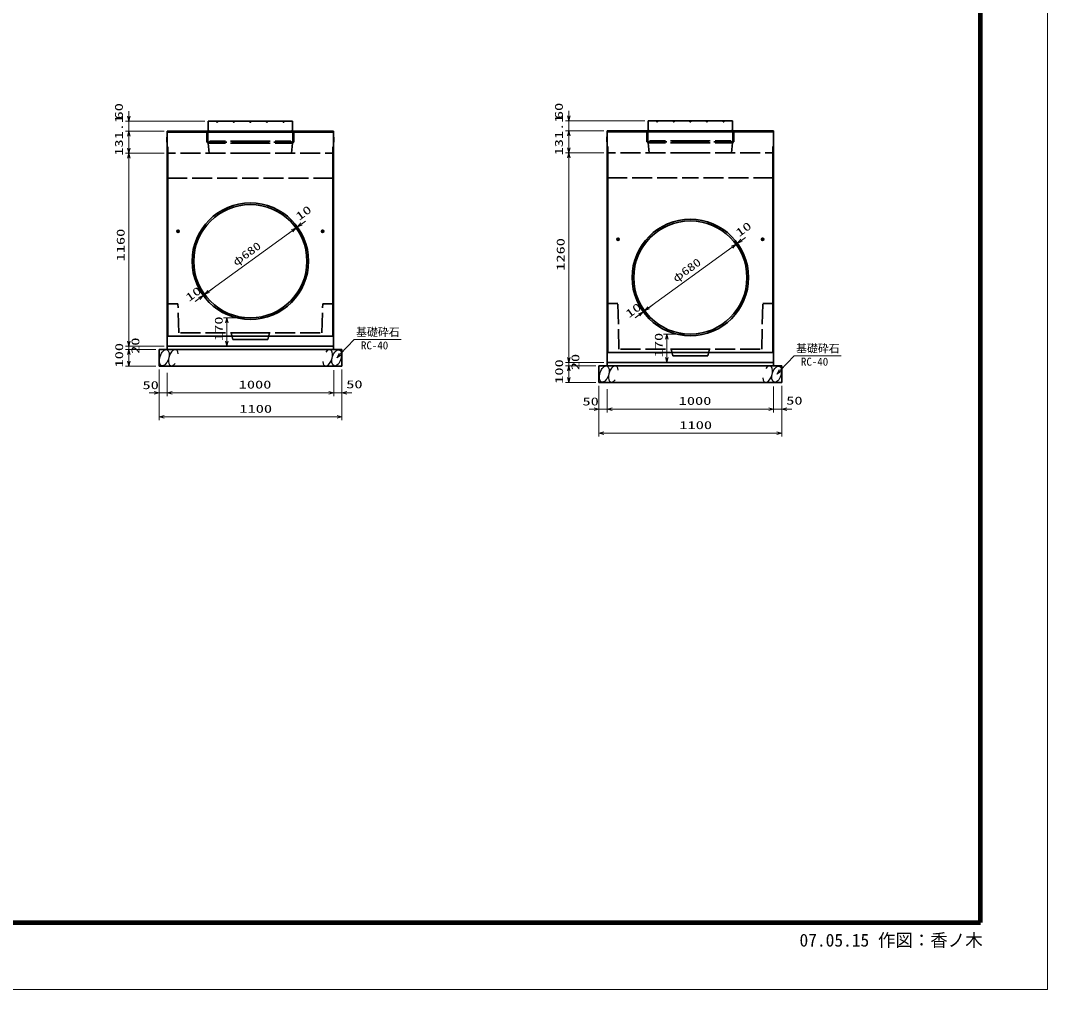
# Model space of a CAD drawing. Units: millimetres on the paper. Extents: x 0 to 841, y 0 to 594.
# Drawn here: x 532.3 to 841, y 0 to 291.1 of the extents above; entities that cross this region are included whole.
import ezdxf
from ezdxf.enums import TextEntityAlignment as Align

# ---------------------------------------------------------------- set-up
doc = ezdxf.new("R2010")
doc.units = ezdxf.units.MM
doc.linetypes.add('DASHED', pattern=[7.5, 6, -1.5])
for name, color, linetype, lineweight in [('D-STR-DIM（寸法）', 7, 'Continuous', 13), ('D-STR-DIM（寸法）2', 7, 'Continuous', 13), ('D-STR-HTXT(基礎砕石-旗)', 7, 'Continuous', 13), ('D-STR-STRF(グリ)', 7, 'Continuous', 25), ('D-STR（構造物）', 1, 'Continuous', 35), ('D-TTL-LINE（区切線）', 7, 'Continuous', 18), ('D-TTL（外枠）', 2, 'Continuous', 140)]:
    doc.layers.add(name, color=color, linetype=linetype, lineweight=lineweight)
doc.styles.add('ＭＳ ゴシック', font='')
doc.styles.get('ＭＳ ゴシック').set_extended_font_data('MS Gothic')

# ---------------------------------------------------------------- blocks, each defined once
blk = doc.blocks.new('_Open30')
at = {"color": 7, "linetype": 'Continuous', "lineweight": 13}
for p, q in [((-1, 0.2679), (0, 0)), ((0, 0), (-1, -0.2679)), ((0, 0), (-1, 0))]:
    blk.add_line(p, q, dxfattribs=at)

msp = doc.modelspace()

# ---------------------------------------------------------------- linework, layer by layer
at = {"layer": 'D-STR-DIM（寸法）'}
for p, q in [((564.875, 194.762), (564.875, 196.262)), ((572.958, 193.262), (563.875, 193.262)), ((572.958, 192.262), (563.875, 192.262)), ((572.958, 192.262), (563.875, 192.262)), ((564.875, 193.262), (564.875, 192.262)), ((564.875, 190.762), (564.875, 189.262)), ((564.875, 190.762), (564.875, 188.762)), ((705.205, 188.361), (696.123, 188.361)), ((697.123, 189.861), (697.123, 191.361)), ((697.123, 188.361), (697.123, 187.361)), ((572.958, 187.262), (563.875, 187.262)), ((576.458, 185.244), (576.458, 178.259)), ((626.458, 185.991), (626.458, 178.259)), ((626.458, 185.991), (626.458, 178.259)), ((628.958, 185.991), (628.958, 178.259)), ((705.205, 187.361), (696.123, 187.361)), ((705.205, 187.361), (696.123, 187.361)), ((697.123, 185.861), (697.123, 184.361)), ((697.123, 185.861), (697.123, 183.861)), ((576.458, 184.244), (576.458, 178.259)), ((705.205, 182.361), (696.123, 182.361)), ((576.458, 179.259), (573.958, 179.259)), ((577.958, 179.259), (579.458, 179.259)), ((577.958, 179.259), (624.958, 179.259)), ((624.958, 179.259), (623.458, 179.259)), ((628.958, 179.259), (626.458, 179.259)), ((630.458, 179.259), (631.958, 179.259)), ((708.705, 180.343), (708.705, 173.358)), ((708.705, 179.343), (708.705, 173.358)), ((758.705, 181.09), (758.705, 173.358)), ((758.705, 181.09), (758.705, 173.358)), ((761.205, 181.09), (761.205, 173.358)), ((708.705, 174.358), (706.205, 174.358)), ((710.205, 174.358), (711.705, 174.358)), ((710.205, 174.358), (757.205, 174.358)), ((757.205, 174.358), (755.705, 174.358)), ((761.205, 174.358), (758.705, 174.358)), ((762.705, 174.358), (764.205, 174.358))]:
    msp.add_line(p, q, dxfattribs=at)
at = {"layer": 'D-STR-DIM（寸法）2'}
for p, q in [((573.958, 185.991), (573.958, 178.259)), ((576.458, 184.244), (576.458, 178.259)), ((572.458, 179.259), (570.958, 179.259)), ((576.458, 179.259), (573.958, 179.259)), ((577.958, 179.259), (579.458, 179.259)), ((706.205, 181.09), (706.205, 173.358)), ((708.705, 179.343), (708.705, 173.358)), ((704.705, 174.358), (703.205, 174.358)), ((708.705, 174.358), (706.205, 174.358)), ((710.205, 174.358), (711.705, 174.358))]:
    msp.add_line(p, q, dxfattribs=at)
at = {"layer": 'D-STR-HTXT(基礎砕石-旗)'}
for points in [[(646.75, 195.213), (632.646, 195.213), (628.422, 190.82)], [(778.997, 190.312), (764.893, 190.312), (760.669, 185.919)]]:
    msp.add_lwpolyline(points, dxfattribs=at)
at = {"layer": 'D-STR-STRF(グリ)'}
for centre, major_axis in [((575.533, 189.785), (0.79, 2.421)), ((627.382, 189.739), (-0.79, -2.421)), ((707.78, 184.884), (0.79, 2.421)), ((759.63, 184.838), (-0.79, -2.421))]:
    msp.add_ellipse(centre, major_axis=major_axis, ratio=0.5139, dxfattribs=at)
for centre, start_param, end_param in [((578.274, 189.785), 5.3575563, 10.3750652), ((624.642, 189.739), 2.2159636, 7.2334726), ((710.521, 184.884), 5.3575563, 10.3750652), ((756.889, 184.838), 2.2159636, 7.2334726)]:
    msp.add_ellipse(centre, major_axis=(0.79, 2.421), ratio=0.5139, start_param=start_param, end_param=end_param, dxfattribs=at)
at = {"layer": 'D-STR（構造物）', "lineweight": 13}
for p, q in [((564.875, 262.323), (564.875, 263.823)), ((697.123, 262.422), (697.123, 263.922)), ((587.733, 260.823), (563.875, 260.823)), ((564.875, 260.823), (564.875, 257.823)), ((719.98, 260.922), (696.123, 260.922)), ((697.123, 260.922), (697.123, 257.922)), ((575.458, 257.823), (563.875, 257.823)), ((575.458, 257.823), (563.875, 257.823)), ((564.875, 256.323), (564.875, 252.762)), ((564.875, 256.323), (564.875, 254.823)), ((707.705, 257.922), (696.123, 257.922)), ((707.705, 257.922), (696.123, 257.922)), ((697.123, 256.422), (697.123, 252.861)), ((697.123, 256.422), (697.123, 254.922)), ((575.458, 251.262), (563.875, 251.262)), ((575.458, 251.262), (563.875, 251.262)), ((707.705, 251.361), (696.123, 251.361)), ((707.705, 251.361), (696.123, 251.361)), ((564.875, 194.762), (564.875, 249.762)), ((697.123, 189.861), (697.123, 249.861)), ((615.564, 229.051), (615.159, 228.757)), ((616.777, 229.933), (617.99, 230.815)), ((588.87, 209.649), (613.946, 227.875)), ((613.946, 227.875), (612.733, 226.993)), ((749.024, 225.032), (750.237, 225.914)), ((721.117, 204.748), (746.193, 222.974)), ((746.193, 222.974), (744.98, 222.092)), ((747.811, 224.15), (747.406, 223.856)), ((588.891, 209.657), (590.105, 210.539)), ((586.042, 207.586), (584.829, 206.704)), ((587.678, 208.775), (587.256, 208.468)), ((719.925, 203.874), (719.503, 203.567)), ((721.138, 204.756), (722.352, 205.638)), ((600.408, 201.762), (593.357, 201.762)), ((718.289, 202.685), (717.076, 201.803)), ((594.357, 200.262), (594.357, 194.762)), ((732.655, 196.861), (725.604, 196.861)), ((726.604, 195.361), (726.604, 189.861)), ((575.458, 193.262), (563.875, 193.262)), ((600.408, 193.262), (593.357, 193.262)), ((707.705, 188.361), (696.123, 188.361)), ((732.655, 188.361), (725.604, 188.361)), ((573.958, 186.262), (573.958, 170.976)), ((628.958, 186.262), (628.958, 170.976)), ((706.205, 181.361), (706.205, 166.075)), ((761.205, 181.361), (761.205, 166.075)), ((575.458, 171.976), (627.458, 171.976)), ((707.705, 167.075), (759.705, 167.075))]:
    msp.add_line(p, q, dxfattribs=at)
at = {"layer": 'D-STR（構造物）'}
for p, q in [((601.408, 260.823), (588.733, 260.823)), ((588.733, 260.823), (588.733, 258.283)), ((601.408, 260.823), (614.083, 260.823)), ((614.083, 260.823), (614.083, 258.283)), ((733.655, 260.922), (720.98, 260.922)), ((720.98, 260.922), (720.98, 258.382)), ((733.655, 260.922), (746.33, 260.922)), ((746.33, 260.922), (746.33, 258.382)), ((576.458, 193.262), (576.458, 257.823)), ((576.458, 257.823), (601.408, 257.823)), ((576.458, 257.573), (601.408, 257.573)), ((601.408, 257.873), (589.143, 257.873)), ((601.408, 257.873), (613.673, 257.873)), ((626.358, 257.823), (601.408, 257.823)), ((626.358, 257.573), (601.408, 257.573)), ((626.358, 193.262), (626.358, 257.823)), ((708.605, 256.172), (708.705, 256.272)), ((708.705, 188.361), (708.705, 257.922)), ((708.705, 257.922), (733.655, 257.922)), ((708.705, 257.672), (733.655, 257.672)), ((733.655, 257.972), (721.39, 257.972)), ((733.655, 257.972), (745.92, 257.972)), ((758.605, 257.922), (733.655, 257.922)), ((758.605, 257.672), (733.655, 257.672)), ((758.605, 188.361), (758.605, 257.922)), ((758.705, 256.172), (758.605, 256.272)), ((576.358, 256.073), (576.458, 256.173)), ((576.358, 254.573), (576.358, 256.073)), ((576.458, 254.473), (576.358, 254.573)), ((576.608, 196.262), (576.608, 253.147)), ((626.208, 196.262), (626.208, 253.147)), ((626.458, 256.073), (626.358, 256.173)), ((626.358, 254.473), (626.458, 254.573)), ((626.458, 254.573), (626.458, 256.073)), ((708.605, 254.672), (708.605, 256.172)), ((708.705, 254.572), (708.605, 254.672)), ((708.855, 191.361), (708.855, 253.246)), ((758.455, 191.361), (758.455, 253.246)), ((758.605, 254.572), (758.705, 254.672)), ((758.705, 254.672), (758.705, 256.172)), ((580.158, 227.762), (579.258, 227.762)), ((579.708, 227.312), (579.708, 228.212)), ((622.658, 227.762), (623.558, 227.762)), ((623.108, 227.312), (623.108, 228.212)), ((712.405, 225.361), (711.505, 225.361)), ((711.955, 224.911), (711.955, 225.811)), ((754.905, 225.361), (755.805, 225.361)), ((755.355, 224.911), (755.355, 225.811)), ((576.458, 196.262), (601.408, 196.262)), ((626.358, 196.262), (601.408, 196.262)), ((573.958, 192.262), (628.958, 192.262)), ((573.958, 192.262), (573.958, 187.262)), ((573.958, 192.262), (628.958, 192.262)), ((601.408, 193.262), (576.458, 193.262)), ((576.458, 193.262), (576.458, 192.262)), ((601.408, 193.262), (626.358, 193.262)), ((626.358, 193.262), (626.358, 192.262)), ((628.958, 192.262), (628.958, 187.262)), ((708.705, 191.361), (733.655, 191.361)), ((733.655, 188.361), (708.705, 188.361)), ((708.705, 188.361), (708.705, 187.361)), ((758.605, 191.361), (733.655, 191.361)), ((733.655, 188.361), (758.605, 188.361)), ((758.605, 188.361), (758.605, 187.361)), ((573.958, 187.262), (628.958, 187.262)), ((706.205, 187.361), (761.205, 187.361)), ((706.205, 187.361), (706.205, 182.361)), ((706.205, 187.361), (761.205, 187.361)), ((761.205, 187.361), (761.205, 182.361)), ((706.205, 182.361), (761.205, 182.361))]:
    msp.add_line(p, q, dxfattribs=at)
at = {"layer": 'D-STR（構造物）', "linetype": 'DASHED'}
for p, q in [((588.308, 257.823), (588.308, 254.573)), ((588.608, 254.273), (588.608, 257.823)), ((614.208, 254.273), (614.208, 257.823)), ((614.508, 257.823), (614.508, 254.573)), ((720.555, 257.922), (720.555, 254.672)), ((720.855, 254.372), (720.855, 257.922)), ((746.455, 254.372), (746.455, 257.922)), ((746.755, 257.922), (746.755, 254.672)), ((588.308, 254.573), (601.408, 254.573)), ((601.408, 254.273), (588.608, 254.273)), ((589.008, 251.262), (588.753, 254.273)), ((589.233, 254.873), (589.233, 254.573)), ((601.408, 254.873), (589.233, 254.873)), ((601.408, 254.873), (613.583, 254.873)), ((614.508, 254.573), (601.408, 254.573)), ((601.408, 254.273), (614.208, 254.273)), ((613.583, 254.873), (613.583, 254.573)), ((613.808, 251.262), (614.063, 254.273)), ((720.555, 254.672), (733.655, 254.672)), ((733.655, 254.372), (720.855, 254.372)), ((721.255, 251.361), (721, 254.372)), ((721.48, 254.972), (721.48, 254.672)), ((733.655, 254.972), (721.48, 254.972)), ((733.655, 254.972), (745.83, 254.972)), ((746.755, 254.672), (733.655, 254.672)), ((733.655, 254.372), (746.455, 254.372)), ((745.83, 254.972), (745.83, 254.672)), ((746.055, 251.361), (746.31, 254.372)), ((601.408, 251.262), (576.458, 251.262)), ((601.408, 251.262), (626.358, 251.262)), ((733.655, 251.361), (708.705, 251.361)), ((733.655, 251.361), (758.605, 251.361)), ((708.705, 243.861), (733.655, 243.861)), ((758.605, 243.861), (733.655, 243.861)), ((576.458, 243.762), (601.408, 243.762)), ((626.358, 243.762), (601.408, 243.762)), ((579.64, 206.012), (576.458, 206.012)), ((579.958, 197.262), (579.64, 206.012)), ((622.858, 197.262), (623.176, 206.012)), ((623.176, 206.012), (626.358, 206.012)), ((711.887, 206.111), (708.705, 206.111)), ((712.205, 192.361), (711.887, 206.111)), ((755.105, 192.361), (755.423, 206.111)), ((755.423, 206.111), (758.605, 206.111)), ((601.408, 197.262), (579.958, 197.262)), ((596.158, 195.262), (595.658, 197.262)), ((601.408, 195.262), (596.158, 195.262)), ((601.408, 197.262), (622.858, 197.262)), ((601.408, 195.262), (606.658, 195.262)), ((606.658, 195.262), (607.158, 197.262)), ((733.655, 192.361), (712.205, 192.361)), ((728.405, 190.361), (727.905, 192.361)), ((733.655, 192.361), (755.105, 192.361)), ((738.905, 190.361), (739.405, 192.361)), ((733.655, 190.361), (728.405, 190.361)), ((733.655, 190.361), (738.905, 190.361))]:
    msp.add_line(p, q, dxfattribs=at)
at = {"layer": 'D-STR（構造物）'}
for centre, radius in [((591.408, 260.673), 0.15), ((596.408, 260.673), 0.15), ((601.408, 260.673), 0.15), ((606.408, 260.673), 0.15), ((611.408, 260.673), 0.15), ((723.655, 260.772), 0.15), ((728.655, 260.772), 0.15), ((733.655, 260.772), 0.15), ((738.655, 260.772), 0.15), ((743.655, 260.772), 0.15), ((601.408, 218.762), 17.5), ((601.408, 218.762), 17), ((733.655, 213.861), 17.5), ((733.655, 213.861), 17), ((579.708, 227.762), 0.35), ((579.708, 227.762), 0.3), ((623.108, 227.762), 0.35), ((623.108, 227.762), 0.3), ((711.955, 225.361), 0.35), ((711.955, 225.361), 0.3), ((755.355, 225.361), 0.35), ((755.355, 225.361), 0.3)]:
    msp.add_circle(centre, radius, dxfattribs=at)
for centre, start, end in [((589.143, 258.283), 180, 270), ((613.673, 258.283), 270, 0), ((721.39, 258.382), 180, 270), ((745.92, 258.382), 270, 0)]:
    msp.add_arc(centre, 0.41, start, end, dxfattribs=at)
at = {"layer": 'D-TTL-LINE（区切線）'}
for p, q in [((841, 0), (841, 594)), ((0, 0), (841, 0))]:
    msp.add_line(p, q, dxfattribs=at)
at = {"layer": 'D-TTL（外枠）'}
for p, q in [((820.9, 20.1), (820.9, 573.9)), ((20.1, 20.1), (820.9, 20.1))]:
    msp.add_line(p, q, dxfattribs=at)

# ---------------------------------------------------------------- block references
at = {"layer": 'D-STR-DIM（寸法）', "xscale": 1.5, "yscale": 1.5}
for p, rotation in [((564.875, 193.262), 270), ((564.875, 192.262), 90), ((564.875, 192.262), 90), ((564.875, 187.262), 270), ((697.123, 188.361), 270), ((697.123, 187.361), 90), ((697.123, 187.361), 90), ((697.123, 182.361), 270), ((576.458, 179.259), 180), ((576.458, 179.259), 180), ((628.958, 179.259), 180), ((708.705, 174.358), 180), ((708.705, 174.358), 180), ((761.205, 174.358), 180)]:
    msp.add_blockref('_Open30', p, dxfattribs=dict(at, rotation=rotation))
for p in [(626.458, 179.259), (626.458, 179.259), (758.705, 174.358), (758.705, 174.358)]:
    msp.add_blockref('_Open30', p, dxfattribs=at)
at = {"layer": 'D-STR-DIM（寸法）2', "xscale": 1.5, "yscale": 1.5}
for p in [(573.958, 179.259), (706.205, 174.358)]:
    msp.add_blockref('_Open30', p, dxfattribs=at)
at = {"layer": 'D-STR-DIM（寸法）2', "xscale": 1.5, "yscale": 1.5, "rotation": 180}
for p in [(576.458, 179.259), (708.705, 174.358)]:
    msp.add_blockref('_Open30', p, dxfattribs=at)
at = {"layer": 'D-STR-HTXT(基礎砕石-旗)', "xscale": 1.5, "yscale": 1.5, "rotation": 226.12857}
for p in [(627.382, 189.739), (759.63, 184.838)]:
    msp.add_blockref('_Open30', p, dxfattribs=at)
at = {"layer": 'D-STR（構造物）', "xscale": 1.5, "yscale": 1.5}
for p, rotation in [((697.123, 260.922), 270), ((564.875, 260.823), 270), ((564.875, 257.823), 90), ((564.875, 257.823), 90), ((697.123, 257.922), 90), ((697.123, 257.922), 90), ((564.875, 251.262), 270), ((564.875, 251.262), 90), ((697.123, 251.361), 270), ((697.123, 251.361), 90), ((615.159, 228.757), 36.01121), ((615.159, 228.757), 36.01121), ((615.564, 229.051), 216.01121), ((747.811, 224.15), 216.01121), ((747.406, 223.856), 36.01121), ((747.406, 223.856), 36.01121), ((587.657, 208.767), 216.01121), ((587.678, 208.775), 216.01121), ((587.256, 208.468), 36.01121), ((719.503, 203.567), 36.01121), ((719.904, 203.866), 216.01121), ((719.925, 203.874), 216.01121), ((594.357, 201.762), 90), ((564.875, 193.262), 270), ((594.357, 193.262), 270), ((726.604, 196.861), 90), ((697.123, 188.361), 270), ((726.604, 188.361), 270), ((573.958, 171.976), 180), ((706.205, 167.075), 180)]:
    msp.add_blockref('_Open30', p, dxfattribs=dict(at, rotation=rotation))
for p in [(628.958, 171.976), (761.205, 167.075)]:
    msp.add_blockref('_Open30', p, dxfattribs=at)

# ---------------------------------------------------------------- texts
at = {"layer": 'D-STR-DIM（寸法）', "style": 'ＭＳ ゴシック', "width": 1.5}
for s, p in [('20', (568.776, 190.931)), ('100', (563.888, 186.85)), ('100', (696.135, 181.949)), ('20', (701.023, 186.03))]:
    msp.add_text(s, height=2.405, rotation=90, dxfattribs=at).set_placement(p, align=Align.BOTTOM_LEFT)
for s, p in [('1000', (597.916, 179.796)), ('50', (630.232, 179.873)), ('1000', (730.163, 174.895)), ('50', (762.479, 174.972))]:
    msp.add_text(s, height=2.405, dxfattribs=at).set_placement(p, align=Align.BOTTOM_LEFT)
at = {"layer": 'D-STR-DIM（寸法）2', "style": 'ＭＳ ゴシック', "width": 1.5}
for p in [(568.994, 179.624), (701.241, 174.723)]:
    msp.add_text('50', height=2.405, dxfattribs=at).set_placement(p, align=Align.BOTTOM_LEFT)
at = {"layer": 'D-STR-DIM（寸法）2', "style": 'ＭＳ ゴシック'}
msp.add_text('07.05.15 作図：香ノ木', height=3.848, dxfattribs=at).set_placement((766.477, 11.722), align=Align.BOTTOM_LEFT)
at = {"layer": 'D-STR-HTXT(基礎砕石-旗)', "style": 'ＭＳ ゴシック'}
for s, p in [('基礎砕石', (633.181, 195.548)), ('RC-40', (634.669, 191.562)), ('基礎砕石', (765.429, 190.647)), ('RC-40', (766.916, 186.661))]:
    msp.add_text(s, height=2.405, dxfattribs=at).set_placement(p, align=Align.BOTTOM_LEFT)
at = {"layer": 'D-STR（構造物）', "style": 'ＭＳ ゴシック'}
for s, rotation, width, p in [('60', 90, 1.5, (563.815, 261.364)), ('60', 90, 1.5, (696.062, 261.463)), ('131.1', 90, 1.5, (563.815, 250.466)), ('131.1', 90, 1.5, (696.062, 250.565)), ('10', 36.011, 1.5, (616.537, 230.302)), ('10', 36.011, 1.5, (748.784, 225.401)), ('1160', 90, 1.5, (564.338, 218.72)), ('1260', 90, 1.5, (696.585, 215.903)), ('φ680', 36.011, 1.3, (597.553, 216.624)), ('φ680', 36.011, 1.3, (729.8, 211.723)), ('10', 36.011, 1.5, (583.428, 205.937)), ('10', 36.011, 1.5, (715.675, 201.036)), ('170', 90, 1.5, (593.82, 194.804)), ('170', 90, 1.5, (726.067, 189.903))]:
    msp.add_text(s, height=2.405, rotation=rotation, dxfattribs=dict(at, width=width)).set_placement(p, align=Align.BOTTOM_LEFT)
at = {"layer": 'D-STR（構造物）', "style": 'ＭＳ ゴシック', "width": 1.5}
for p in [(598.125, 172.513), (730.372, 167.612)]:
    msp.add_text('1100', height=2.405, dxfattribs=at).set_placement(p, align=Align.BOTTOM_LEFT)

doc.saveas('drawing.dxf')
